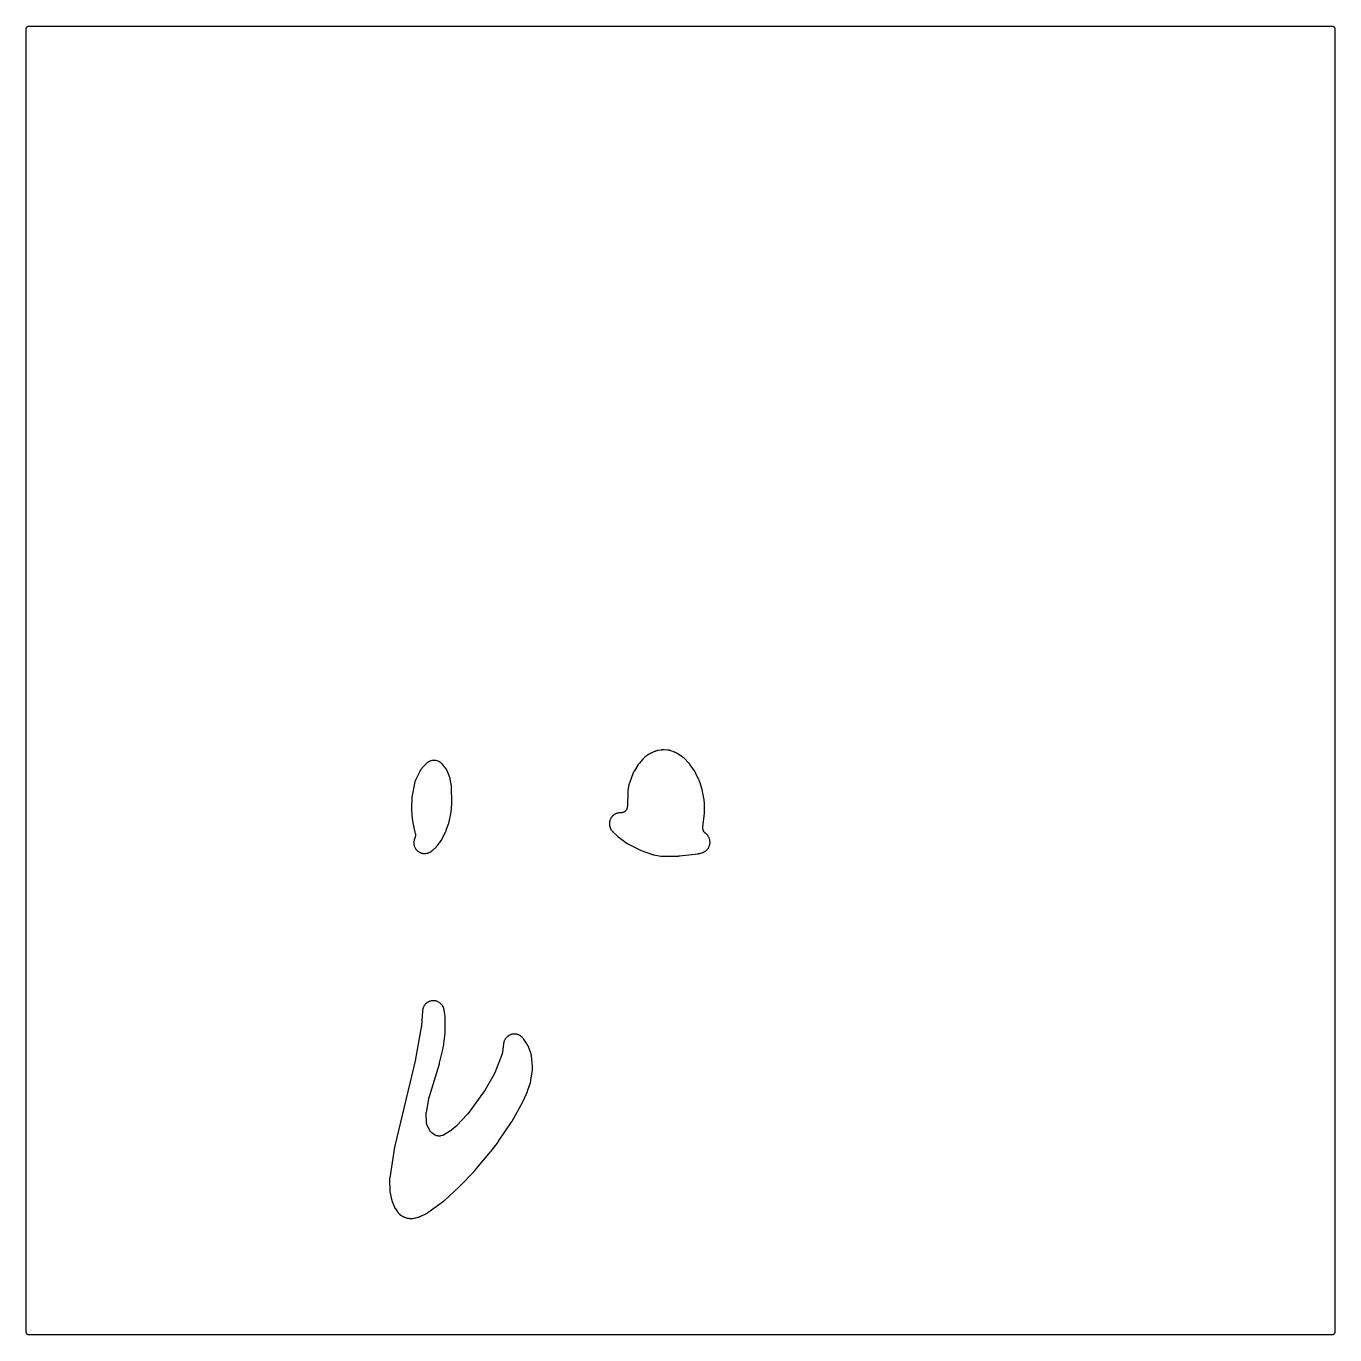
# Model space of a CAD drawing. Header units: millimetres. Extents: x 0 to 300, y 0 to 300.
import ezdxf

# ---------------------------------------------------------------- set-up
doc = ezdxf.new("R2010")
doc.units = ezdxf.units.MM
doc.layers.add('CUT', color=7, linetype='CONTINUOUS')

msp = doc.modelspace()

# ---------------------------------------------------------------- linework, layer by layer
at = {"layer": 'CUT'}
for points in [[(-0.0625, 298.5625), (-0.0625, 299.4478), (-0.0589, 299.5212), (-0.0503, 299.5794), (-0.036, 299.6365), (-0.0162, 299.6918), (0.009, 299.745), (0.0392, 299.7954), (0.0743, 299.8427), (0.1137, 299.8863), (0.1573, 299.9257), (0.2046, 299.9608), (0.255, 299.991), (0.3082, 300.0162), (0.3635, 300.036), (0.4206, 300.0503), (0.4788, 300.0589), (0.5522, 300.0625), (1.4375, 300.0625), (298.5625, 300.0625), (299.4478, 300.0625), (299.5212, 300.0589), (299.5794, 300.0503), (299.6365, 300.036), (299.6918, 300.0162), (299.745, 299.991), (299.7954, 299.9608), (299.8427, 299.9257), (299.8863, 299.8863), (299.9257, 299.8427), (299.9608, 299.7954), (299.991, 299.745), (300.0162, 299.6918), (300.036, 299.6365), (300.0503, 299.5794), (300.0589, 299.5212), (300.0625, 299.4478), (300.0625, 298.5625), (300.0625, 1.4375), (300.0625, 0.5522), (300.0589, 0.4788), (300.0503, 0.4206), (300.036, 0.3635), (300.0162, 0.3082), (299.991, 0.255), (299.9608, 0.2046), (299.9257, 0.1573), (299.8863, 0.1137), (299.8427, 0.0743), (299.7954, 0.0392), (299.745, 0.009), (299.6918, -0.0162), (299.6365, -0.036), (299.5794, -0.0503), (299.5212, -0.0589), (299.4478, -0.0625), (298.5625, -0.0625), (1.4375, -0.0625), (0.5522, -0.0625), (0.4788, -0.0589), (0.4206, -0.0503), (0.3635, -0.036), (0.3082, -0.0162), (0.255, 0.009), (0.2046, 0.0392), (0.1573, 0.0743), (0.1137, 0.1137), (0.0743, 0.1573), (0.0392, 0.2046), (0.009, 0.255), (-0.0162, 0.3082), (-0.036, 0.3635), (-0.0503, 0.4206), (-0.0589, 0.4788), (-0.0625, 0.5522), (-0.0625, 1.4375)], [(133.6933, 117.256), (133.6915, 117.1977), (133.6946, 117.0135), (133.6985, 116.9554), (133.7195, 116.7724), (133.7289, 116.7149), (133.7676, 116.5348), (133.7825, 116.4785), (133.8385, 116.303), (133.8588, 116.2484), (133.9315, 116.0791), (133.9571, 116.0268), (134.0459, 115.8653), (134.0764, 115.8157), (134.1804, 115.6637), (134.2156, 115.6172), (134.3355, 115.4741), (134.3548, 115.4522), (134.3934, 115.4104), (134.4034, 115.3998), (134.4693, 115.3318), (134.4796, 115.3215), (135.52, 114.2993), (135.5288, 114.2909), (135.5867, 114.2363), (135.5957, 114.228), (135.6311, 114.1959), (135.6496, 114.1798), (135.7718, 114.078), (135.7909, 114.0627), (135.8288, 114.0336), (135.8386, 114.0263), (135.9027, 113.9791), (135.9127, 113.972), (137.7968, 112.6458), (137.8142, 112.634), (137.9289, 112.5591), (137.9468, 112.5479), (138.0939, 112.4591), (138.1121, 112.4485), (138.2318, 112.3819), (138.2504, 112.372), (140.5027, 111.22), (140.521, 111.211), (140.6404, 111.155), (140.6589, 111.1466), (140.8111, 111.0814), (140.8299, 111.0737), (140.9529, 111.0258), (140.9719, 111.0188), (143.3832, 110.1729), (143.3936, 110.1694), (143.4664, 110.1453), (143.4773, 110.1418), (143.5254, 110.1269), (143.5487, 110.1202), (143.6948, 110.0814), (143.7175, 110.0759), (143.757, 110.067), (143.7677, 110.0647), (143.842, 110.0495), (143.8541, 110.0471), (145.5185, 109.741), (145.5331, 109.7385), (145.6281, 109.7235), (145.6427, 109.7213), (145.7, 109.7137), (145.7294, 109.7105), (145.9209, 109.6946), (145.9505, 109.6928), (146.0082, 109.6909), (146.023, 109.6905), (146.1191, 109.6897), (146.1339, 109.6897), (149.3847, 109.74), (149.4004, 109.7404), (149.5024, 109.7447), (149.5181, 109.7456), (149.646, 109.7542), (149.6617, 109.7555), (149.7633, 109.7651), (149.779, 109.7668), (154.072, 110.2854), (154.0848, 110.2871), (154.168, 110.299), (154.1808, 110.3009), (154.2307, 110.3091), (154.2561, 110.3139), (154.4206, 110.3484), (154.4458, 110.3542), (154.4948, 110.3667), (154.5073, 110.37), (154.5883, 110.3925), (154.6007, 110.3961), (154.9423, 110.4991), (154.9561, 110.5034), (155.0454, 110.5327), (155.059, 110.5373), (155.1122, 110.5562), (155.1393, 110.5665), (155.3107, 110.6368), (155.363, 110.6613), (155.5247, 110.7466), (155.5744, 110.776), (155.7271, 110.8764), (155.7738, 110.9104), (155.9161, 111.0251), (155.9593, 111.0635), (156.0899, 111.1913), (156.1293, 111.2336), (156.247, 111.3734), (156.282, 111.4194), (156.3857, 111.5698), (156.4162, 111.619), (156.505, 111.7787), (156.5306, 111.8305), (156.6035, 111.9981), (156.624, 112.0521), (156.6805, 112.2259), (156.6957, 112.2817), (156.7353, 112.4601), (156.745, 112.517), (156.7672, 112.6984), (156.7715, 112.7561), (156.7761, 112.9388), (156.7747, 112.9966), (156.7618, 113.1788), (156.7549, 113.2362), (156.7244, 113.4164), (156.7121, 113.4729), (156.6644, 113.6493), (156.6467, 113.7043), (156.5822, 113.8753), (156.5593, 113.9284), (156.4787, 114.0924), (156.4508, 114.143), (156.3548, 114.2985), (156.3221, 114.3462), (156.2116, 114.4917), (156.1745, 114.536), (156.0505, 114.6703), (156.0093, 114.7108), (155.8711, 114.8341), (155.849, 114.8529), (155.8052, 114.8884), (155.7938, 114.8974), (155.7373, 114.9409), (155.7013, 114.9701), (155.6369, 115.0253), (155.5697, 115.089), (155.5272, 115.1337), (155.467, 115.2041), (155.4293, 115.2529), (155.3766, 115.329), (155.3442, 115.3814), (155.2996, 115.4626), (155.2727, 115.5181), (155.2367, 115.6034), (155.2157, 115.6614), (155.1886, 115.7499), (155.1737, 115.8097), (155.1558, 115.9006), (155.1471, 115.9616), (155.1387, 116.0539), (155.1363, 116.1155), (155.1375, 116.2081), (155.1429, 116.2927), (155.147, 116.3389), (155.5213, 119.571), (155.5225, 119.5815), (155.5297, 119.655), (155.5306, 119.666), (155.5345, 119.7143), (155.5359, 119.7376), (155.5417, 119.8829), (155.5422, 119.9054), (155.5424, 119.9443), (155.5423, 119.9549), (155.5412, 120.0279), (155.5409, 120.0397), (155.47, 122.1022), (155.4689, 122.1238), (155.4591, 122.2634), (155.4572, 122.2848), (155.4386, 122.4594), (155.4359, 122.4808), (155.4161, 122.6194), (155.4126, 122.6406), (155.0685, 124.5531), (155.0648, 124.572), (155.0387, 124.6944), (155.0343, 124.7132), (154.9966, 124.8657), (154.9917, 124.8843), (154.9578, 125.0048), (154.9523, 125.0233), (154.3963, 126.7803), (154.3899, 126.7992), (154.3467, 126.9216), (154.3397, 126.9403), (154.2804, 127.0919), (154.2728, 127.1104), (154.2215, 127.2296), (154.2133, 127.2478), (153.463, 128.8431), (153.4575, 128.8545), (153.4211, 128.9278), (153.4154, 128.939), (153.3926, 128.9827), (153.3804, 129.0047), (153.2986, 129.1465), (153.2855, 129.168), (153.2591, 129.2096), (153.2523, 129.2202), (153.207, 129.2883), (153.1999, 129.2988), (152.236, 130.6849), (152.2281, 130.696), (152.1761, 130.7672), (152.168, 130.7781), (152.1358, 130.8202), (152.1188, 130.8414), (152.0055, 130.9765), (151.9876, 130.9969), (151.9517, 131.0359), (151.9424, 131.0458), (151.8813, 131.1093), (151.8718, 131.119), (150.8172, 132.167), (150.806, 132.1778), (150.7324, 132.2472), (150.721, 132.2577), (150.6757, 132.2982), (150.652, 132.3184), (150.4947, 132.4452), (150.47, 132.4641), (150.4208, 132.4997), (150.4081, 132.5087), (150.3247, 132.5658), (150.3117, 132.5744), (149.2294, 133.2755), (149.215, 133.2846), (149.1204, 133.3421), (149.1058, 133.3507), (149.0481, 133.3836), (149.018, 133.3996), (148.82, 133.498), (148.789, 133.5123), (148.728, 133.5385), (148.7122, 133.5449), (148.6093, 133.5856), (148.5934, 133.5916), (147.8199, 133.872), (147.8071, 133.8764), (147.7234, 133.9047), (147.7105, 133.9089), (147.6598, 133.9247), (147.6337, 133.9322), (147.4652, 133.9765), (147.4121, 133.9879), (147.2403, 134.0168), (147.2134, 134.0207), (147.1606, 134.0271), (147.1471, 134.0286), (147.0592, 134.0373), (147.0457, 134.0385), (146.2842, 134.0964), (146.2714, 134.0972), (146.1879, 134.1018), (146.1751, 134.1023), (146.1249, 134.104), (146.0992, 134.1043), (145.9344, 134.1027), (145.883, 134.1), (145.719, 134.0843), (145.6934, 134.0813), (145.6437, 134.0743), (145.631, 134.0724), (145.5485, 134.0591), (145.5358, 134.057), (144.7389, 133.9109), (144.7217, 133.9075), (144.6104, 133.8838), (144.5933, 133.8799), (144.5269, 133.8636), (144.4932, 133.8543), (144.2757, 133.7876), (144.2426, 133.7763), (144.1785, 133.7525), (144.1622, 133.7461), (144.0567, 133.7033), (144.0406, 133.6965), (143.274, 133.3589), (143.2588, 133.352), (143.1606, 133.3055), (143.1456, 133.2981), (143.0874, 133.2685), (143.0581, 133.2525), (142.8703, 133.1435), (142.8419, 133.1259), (142.7874, 133.09), (142.7736, 133.0807), (142.6845, 133.0184), (142.6709, 133.0087), (141.852, 132.4019), (141.8395, 132.3924), (141.7592, 132.3296), (141.7469, 132.3197), (141.6997, 132.2808), (141.676, 132.2602), (141.5258, 132.1224), (141.5033, 132.1006), (141.4604, 132.0569), (141.4495, 132.0455), (141.38, 131.9709), (141.3695, 131.9593), (140.5101, 130.9872), (140.5017, 130.9774), (140.4477, 130.9138), (140.4396, 130.9039), (140.408, 130.8649), (140.3922, 130.8446), (140.2928, 130.7107), (140.278, 130.6897), (140.2498, 130.6482), (140.2428, 130.6375), (140.1974, 130.5674), (140.1906, 130.5566), (139.4271, 129.3189), (139.4199, 129.3068), (139.3737, 129.228), (139.3667, 129.2157), (139.3401, 129.1677), (139.3271, 129.1428), (139.2461, 128.979), (139.2343, 128.9535), (139.2123, 128.9032), (139.2068, 128.8902), (139.1722, 128.8056), (139.167, 128.7925), (138.2798, 126.4724), (138.2739, 126.4563), (138.237, 126.3509), (138.2316, 126.3346), (138.2113, 126.2708), (138.2018, 126.2378), (138.1465, 126.0216), (138.1389, 125.9881), (138.126, 125.9223), (138.123, 125.9054), (138.1046, 125.7953), (138.1021, 125.7783), (137.9509, 124.6747), (137.9489, 124.6593), (137.9379, 124.5592), (137.9363, 124.5437), (137.9257, 124.4177), (137.9246, 124.4022), (137.9187, 124.3016), (137.9179, 124.2861), (137.814, 121.1165), (137.8115, 121.0729), (137.805, 120.9932), (137.7937, 120.9066), (137.7834, 120.8494), (137.7638, 120.7644), (137.748, 120.7084), (137.7202, 120.6256), (137.699, 120.5715), (137.6633, 120.4918), (137.637, 120.44), (137.5938, 120.3641), (137.5626, 120.3151), (137.5122, 120.2438), (137.4764, 120.198), (137.4193, 120.1319), (137.3792, 120.0898), (137.3161, 120.0296), (137.2721, 119.9915), (137.2033, 119.9377), (137.1559, 119.9041), (137.0823, 119.8572), (137.0318, 119.8284), (136.9539, 119.7888), (136.9009, 119.765), (136.8196, 119.7332), (136.7645, 119.7146), (136.6805, 119.6908), (136.6239, 119.6777), (136.538, 119.6622), (136.4803, 119.6546), (136.3933, 119.6474), (136.3134, 119.6448), (136.2697, 119.6444), (136.2275, 119.645), (136.1984, 119.6447), (136.0117, 119.6385), (135.9537, 119.6337), (135.771, 119.6097), (135.7137, 119.5993), (135.5343, 119.5577), (135.4782, 119.5418), (135.3036, 119.483), (135.2494, 119.4617), (135.0813, 119.3863), (135.0294, 119.3598), (134.8695, 119.2684), (134.8204, 119.2371), (134.67, 119.1306), (134.6242, 119.0946), (134.4849, 118.9741), (134.4428, 118.9338), (134.3159, 118.8003), (134.2778, 118.7562), (134.1644, 118.611), (134.1309, 118.5634), (134.0321, 118.4079), (134.0033, 118.3572), (133.9201, 118.1929), (133.8963, 118.1397), (133.8295, 117.9681), (133.811, 117.9128), (133.7611, 117.7355), (133.748, 117.6787), (133.7155, 117.4974), (133.7081, 117.4396)], [(88.8348, 112.9025), (88.8335, 112.8425), (88.8388, 112.6531), (88.8435, 112.5933), (88.8677, 112.4053), (88.8783, 112.3463), (88.9212, 112.1617), (88.9376, 112.1041), (88.9987, 111.9246), (89.0208, 111.8689), (89.0994, 111.6965), (89.127, 111.6432), (89.2225, 111.4795), (89.2552, 111.4293), (89.3666, 111.2759), (89.4042, 111.2292), (89.5302, 111.0877), (89.5723, 111.045), (89.7119, 110.9168), (89.758, 110.8785), (89.9097, 110.7649), (89.9594, 110.7313), (90.1216, 110.6334), (90.1744, 110.605), (90.3457, 110.5238), (90.401, 110.5008), (90.5795, 110.437), (90.6369, 110.4197), (90.8209, 110.3741), (90.8797, 110.3626), (91.0673, 110.3355), (91.127, 110.3299), (91.3163, 110.3217), (91.3763, 110.3221), (91.5655, 110.3329), (91.6251, 110.3392), (91.8123, 110.3688), (91.871, 110.3811), (92.0543, 110.4292), (92.1114, 110.4473), (92.289, 110.5135), (92.3441, 110.5372), (92.5166, 110.6219), (92.5432, 110.6358), (92.5944, 110.6642), (92.6074, 110.6716), (92.6914, 110.721), (92.7042, 110.7288), (92.7296, 110.7446), (92.7426, 110.7529), (92.8264, 110.8081), (92.8392, 110.8167), (92.8887, 110.8511), (92.9135, 110.8694), (93.072, 110.9922), (93.0959, 111.0118), (93.1416, 111.0511), (93.1531, 111.0613), (93.2274, 111.1287), (93.2387, 111.1392), (94.0255, 111.8905), (94.0363, 111.901), (94.1051, 111.9701), (94.1156, 111.9809), (94.1559, 112.0235), (94.176, 112.0458), (94.3029, 112.1939), (94.3219, 112.2172), (94.3577, 112.2635), (94.3668, 112.2755), (94.4245, 112.3542), (94.4333, 112.3664), (95.1652, 113.4175), (95.1775, 113.4358), (95.2546, 113.5557), (95.2661, 113.5743), (95.3573, 113.7281), (95.3681, 113.7472), (95.4363, 113.8724), (95.4464, 113.8918), (96.1019, 115.2082), (96.1102, 115.2254), (96.1619, 115.3382), (96.1696, 115.3556), (96.23, 115.4991), (96.2371, 115.5168), (96.2816, 115.6327), (96.2882, 115.6506), (96.8048, 117.136), (96.8108, 117.1541), (96.8477, 117.2721), (96.8531, 117.2904), (96.8947, 117.4399), (96.8995, 117.4583), (96.9288, 117.5785), (96.933, 117.597), (97.3119, 119.3936), (97.3151, 119.41), (97.3346, 119.5168), (97.3373, 119.5333), (97.358, 119.668), (97.3603, 119.6845), (97.3737, 119.7922), (97.3756, 119.8088), (97.5627, 121.742), (97.5641, 121.7599), (97.5719, 121.8766), (97.5728, 121.8946), (97.5782, 122.0413), (97.5786, 122.0593), (97.5793, 122.1763), (97.5792, 122.1943), (97.5046, 125.3638), (97.5043, 125.3746), (97.5011, 125.4504), (97.5005, 125.4617), (97.4975, 125.5114), (97.4956, 125.5352), (97.4806, 125.6839), (97.4779, 125.7068), (97.4723, 125.7464), (97.4707, 125.7572), (97.459, 125.8313), (97.457, 125.8433), (97.1797, 127.3914), (97.1771, 127.4048), (97.1596, 127.491), (97.1568, 127.5042), (97.1451, 127.5558), (97.1386, 127.5821), (97.092, 127.7518), (97.0843, 127.7778), (97.068, 127.8281), (97.0637, 127.841), (97.0347, 127.9241), (97.0301, 127.9368), (96.6435, 128.9706), (96.6381, 128.9844), (96.6019, 129.0743), (96.5962, 129.088), (96.5731, 129.1414), (96.5606, 129.1685), (96.4764, 129.3398), (96.4474, 129.3918), (96.3466, 129.5539), (96.3302, 129.5788), (96.2971, 129.6266), (96.2885, 129.6388), (96.2313, 129.717), (96.2224, 129.7289), (95.502, 130.665), (95.493, 130.6764), (95.4339, 130.7496), (95.4246, 130.7608), (95.388, 130.8039), (95.3687, 130.8255), (95.2418, 130.961), (95.2003, 131.0013), (95.0628, 131.1223), (95.0175, 131.1585), (94.8691, 131.2656), (94.8205, 131.2972), (94.6624, 131.3896), (94.611, 131.4163), (94.4448, 131.493), (94.3911, 131.5147), (94.2181, 131.575), (94.1626, 131.5914), (93.9847, 131.6348), (93.9278, 131.6457), (93.7466, 131.6717), (93.6889, 131.6772), (93.506, 131.6855), (93.4481, 131.6854), (93.2652, 131.6761), (93.2075, 131.6704), (93.0264, 131.6435), (92.9696, 131.6323), (92.7919, 131.588), (92.7364, 131.5714), (92.5638, 131.5102), (92.5102, 131.4883), (92.3443, 131.4108), (92.2931, 131.3837), (92.1354, 131.2906), (92.0871, 131.2588), (91.9391, 131.1509), (91.894, 131.1145), (91.7553, 130.9912), (91.7341, 130.9714), (91.6937, 130.9318), (91.6835, 130.9216), (91.6178, 130.8541), (91.6078, 130.8436), (90.6982, 129.8623), (90.6884, 129.8514), (90.6251, 129.7797), (90.6155, 129.7686), (90.5786, 129.7246), (90.5603, 129.7016), (90.4463, 129.5516), (90.4131, 129.503), (90.3143, 129.3425), (90.2995, 129.3171), (90.2719, 129.2668), (90.265, 129.2538), (90.221, 129.169), (90.2144, 129.1558), (89.2384, 127.1527), (89.2327, 127.1407), (89.1965, 127.062), (89.1911, 127.0499), (89.1704, 127.0022), (89.1603, 126.9775), (89.0995, 126.818), (89.0827, 126.7675), (89.0362, 126.6032), (89.0295, 126.5775), (89.0176, 126.5268), (89.0147, 126.5138), (88.9967, 126.4292), (88.9941, 126.4161), (88.4658, 123.6254), (88.4621, 123.6039), (88.4408, 123.4637), (88.438, 123.4421), (88.4177, 123.2655), (88.4156, 123.2438), (88.4045, 123.1025), (88.4032, 123.0807), (88.3074, 120.7819), (88.3069, 120.7636), (88.3056, 120.6449), (88.3057, 120.6267), (88.3085, 120.4778), (88.3091, 120.4595), (88.315, 120.341), (88.3162, 120.3228), (88.4815, 118.2634), (88.4834, 118.2436), (88.498, 118.1152), (88.5006, 118.0955), (88.5242, 117.9352), (88.5275, 117.9156), (88.5505, 117.7885), (88.5544, 117.769), (89.1796, 114.8729), (89.1884, 114.8261), (89.2022, 114.7401), (89.2124, 114.6456), (89.2158, 114.5824), (89.2159, 114.4873), (89.2126, 114.4241), (89.2027, 114.3295), (89.1928, 114.267), (89.173, 114.174), (89.1565, 114.1129), (89.1269, 114.0225), (89.0955, 113.9413), (89.0772, 113.8974), (89.0525, 113.8423), (89.0409, 113.8147), (88.9711, 113.6356), (88.9522, 113.5788), (88.9013, 113.3962), (88.8881, 113.3377), (88.8557, 113.151), (88.8484, 113.0915)], [(83.2942, 35.8422), (83.2925, 35.8289), (83.2866, 35.7768), (83.2841, 35.75), (83.2721, 35.5759), (83.2708, 35.5491), (83.2695, 35.4966), (83.2694, 35.4832), (83.2692, 35.3959), (83.2693, 35.3825), (83.3156, 33.1244), (83.3161, 33.1095), (83.3205, 33.013), (83.3213, 32.9981), (83.3254, 32.9402), (83.3282, 32.9106), (83.3513, 32.7188), (83.3555, 32.6894), (83.3653, 32.6322), (83.368, 32.6176), (83.3866, 32.5227), (83.3897, 32.5082), (83.7226, 31.0107), (83.7255, 30.9984), (83.7449, 30.9189), (83.748, 30.9067), (83.7607, 30.8591), (83.7677, 30.8349), (83.8165, 30.6786), (83.8246, 30.6547), (83.8412, 30.6084), (83.8456, 30.5966), (83.8749, 30.5201), (83.8795, 30.5084), (84.338, 29.3826), (84.3437, 29.3689), (84.3822, 29.2808), (84.3883, 29.2673), (84.4127, 29.2149), (84.4258, 29.1884), (84.5155, 29.0184), (84.53, 28.9926), (84.5594, 28.9429), (84.5671, 28.9302), (84.6181, 28.8487), (84.6261, 28.8363), (85, 28.2706), (85.0082, 28.2586), (85.0622, 28.181), (85.0707, 28.1691), (85.1043, 28.1233), (85.122, 28.1003), (85.2394, 27.9554), (85.2782, 27.9121), (85.409, 27.7793), (85.43, 27.759), (85.4717, 27.7206), (85.4826, 27.7108), (85.5536, 27.6485), (85.5647, 27.639), (85.8523, 27.3988), (85.8625, 27.3905), (85.929, 27.3374), (85.9394, 27.3293), (85.9801, 27.2982), (86.0012, 27.2828), (86.1391, 27.1867), (86.1833, 27.1587), (86.3271, 27.0762), (86.3736, 27.0521), (86.526, 26.9815), (86.55, 26.971), (86.5974, 26.9516), (86.6096, 26.9467), (86.689, 26.9161), (86.7013, 26.9115), (86.9452, 26.8235), (86.9593, 26.8186), (87.0511, 26.788), (87.0653, 26.7835), (87.1208, 26.7665), (87.1495, 26.7585), (87.3345, 26.7118), (87.3928, 26.7001), (87.5815, 26.672), (87.6111, 26.6684), (87.6689, 26.6627), (87.6837, 26.6614), (87.7802, 26.6543), (87.7951, 26.6534), (88.1729, 26.635), (88.1878, 26.6345), (88.2843, 26.6321), (88.2992, 26.632), (88.3572, 26.632), (88.3869, 26.6328), (88.577, 26.6424), (88.6361, 26.6483), (88.8244, 26.6767), (88.8537, 26.6818), (88.9105, 26.6933), (88.925, 26.6964), (89.0192, 26.7178), (89.0336, 26.7213), (89.8462, 26.9274), (89.8608, 26.9313), (89.9554, 26.9579), (89.9699, 26.9622), (90.0263, 26.9796), (90.055, 26.9892), (90.2395, 27.0564), (90.2677, 27.0675), (90.3221, 27.0904), (90.3359, 27.0965), (90.4254, 27.137), (90.4391, 27.1434), (91.5792, 27.6943), (91.5911, 27.7002), (91.6681, 27.7395), (91.6799, 27.7457), (91.7257, 27.7704), (91.7489, 27.7836), (91.8973, 27.8723), (91.9198, 27.8864), (91.9632, 27.9151), (91.9742, 27.9225), (92.0454, 27.9718), (92.0562, 27.9795), (95.6301, 30.5719), (95.6444, 30.5826), (95.7362, 30.6534), (95.7501, 30.6645), (95.8626, 30.7568), (95.8762, 30.7683), (95.9636, 30.8444), (95.9769, 30.8564), (99.2087, 33.8459), (99.2148, 33.8516), (99.2572, 33.8919), (99.2636, 33.8982), (99.3157, 33.9492), (99.322, 33.9555), (99.3625, 33.9964), (99.3691, 34.0032), (102.6502, 37.4223), (102.6564, 37.4289), (102.6993, 37.475), (102.7059, 37.4822), (102.7585, 37.5405), (102.7648, 37.5476), (102.8056, 37.5944), (102.8122, 37.6021), (106.4447, 41.9088), (106.449, 41.9139), (106.4783, 41.9495), (106.4828, 41.955), (106.5188, 41.9997), (106.5231, 42.0051), (106.5512, 42.0408), (106.5557, 42.0467), (108.1553, 44.1343), (108.1608, 44.1416), (108.1984, 44.1923), (108.2041, 44.2001), (108.25, 44.264), (108.2555, 44.2718), (108.2909, 44.3229), (108.2967, 44.3313), (111.1935, 48.6621), (111.2004, 48.6726), (111.2441, 48.741), (111.2507, 48.7516), (111.3038, 48.8386), (111.3102, 48.8493), (111.351, 48.9194), (111.3572, 48.9303), (113.7418, 53.2309), (113.7478, 53.2421), (113.7864, 53.3153), (113.7922, 53.3266), (113.8387, 53.4195), (113.8442, 53.4309), (113.8797, 53.5057), (113.885, 53.5172), (114.8826, 55.7426), (114.8885, 55.7563), (114.926, 55.8457), (114.9316, 55.8596), (114.9758, 55.973), (114.981, 55.9869), (115.014, 56.0781), (115.0189, 56.0922), (115.5761, 57.7626), (115.5804, 57.7762), (115.6075, 57.8643), (115.6115, 57.8779), (115.6266, 57.9313), (115.6336, 57.9588), (115.6752, 58.1384), (115.6809, 58.1662), (115.6908, 58.2207), (115.6932, 58.2347), (115.7076, 58.3258), (115.7096, 58.3398), (116.0293, 60.7337), (116.0313, 60.7507), (116.0428, 60.8608), (116.0444, 60.8778), (116.0494, 60.9441), (116.051, 60.9782), (116.0553, 61.1995), (116.0549, 61.2336), (116.0524, 61.3), (116.0516, 61.317), (116.0442, 61.4276), (116.0429, 61.4446), (115.8062, 63.9407), (115.8047, 63.9545), (115.7941, 64.0443), (115.7923, 64.0581), (115.7847, 64.112), (115.7801, 64.1394), (115.7469, 64.3147), (115.734, 64.3688), (115.6847, 64.5403), (115.6764, 64.5668), (115.659, 64.6183), (115.6543, 64.6315), (115.6233, 64.7164), (115.6184, 64.7295), (115.1164, 66.0129), (115.11, 66.0286), (115.0668, 66.1302), (115.06, 66.1458), (115.0324, 66.206), (115.0174, 66.2365), (114.9143, 66.4315), (114.8976, 66.4611), (114.8634, 66.5178), (114.8544, 66.5322), (114.7947, 66.6251), (114.7854, 66.6393), (114.0006, 67.7879), (113.9923, 67.7998), (113.9372, 67.8764), (113.9285, 67.8881), (113.8943, 67.9333), (113.8762, 67.956), (113.7569, 68.0988), (113.7176, 68.1415), (113.5868, 68.2703), (113.5435, 68.309), (113.4009, 68.4245), (113.3541, 68.4588), (113.201, 68.5601), (113.1511, 68.5897), (112.9889, 68.6757), (112.9364, 68.7004), (112.7667, 68.7703), (112.712, 68.7897), (112.5363, 68.8429), (112.48, 68.857), (112.3, 68.8929), (112.2426, 68.9015), (112.06, 68.9199), (112.002, 68.9229), (111.8185, 68.9236), (111.7605, 68.921), (111.5777, 68.9039), (111.5203, 68.8957), (111.34, 68.861), (111.2836, 68.8473), (111.1076, 68.7953), (111.0528, 68.7762), (110.8826, 68.7075), (110.8299, 68.6832), (110.6671, 68.5984), (110.617, 68.5691), (110.4632, 68.4689), (110.4161, 68.4349), (110.2727, 68.3204), (110.2292, 68.282), (110.0975, 68.1541), (110.0579, 68.1117), (109.9392, 67.9717), (109.9038, 67.9256), (109.7992, 67.7748), (109.7685, 67.7255), (109.679, 67.5653), (109.6531, 67.5133), (109.5795, 67.3452), (109.5588, 67.291), (109.5018, 67.1165), (109.4865, 67.0605), (109.446, 66.8789), (109.4404, 66.8504), (109.4307, 66.7945), (109.4284, 66.7802), (109.4147, 66.6869), (109.4127, 66.6725), (109.1824, 64.7998), (109.1812, 64.7906), (109.1792, 64.7752), (109.1735, 64.7384), (109.165, 64.6903), (109.1514, 64.6265), (109.1354, 64.5629), (109.1172, 64.5003), (109.1018, 64.4539), (109.0894, 64.4188), (109.0839, 64.4043), (109.0806, 64.3956), (107.385, 60.0363), (107.3793, 60.0219), (107.3657, 59.9886), (107.3597, 59.9743), (107.3523, 59.957), (107.346, 59.9429), (107.3313, 59.91), (107.3248, 59.8959), (107.3132, 59.8712), (107.3065, 59.8573), (107.2906, 59.8249), (107.2836, 59.8111), (107.275, 59.7943), (107.2679, 59.7807), (107.2509, 59.7489), (107.2435, 59.7353), (105.2357, 56.1317), (105.2289, 56.1197), (105.2129, 56.092), (105.2059, 56.0801), (105.1973, 56.0658), (105.1902, 56.054), (105.1733, 56.0268), (105.166, 56.0152), (105.1529, 55.9947), (105.1454, 55.9832), (105.1277, 55.9565), (105.1201, 55.9451), (105.1106, 55.9312), (105.1028, 55.92), (105.0843, 55.8938), (105.0763, 55.8826), (101.2933, 50.6987), (101.2848, 50.6871), (101.2646, 50.6604), (101.2559, 50.649), (101.2451, 50.6352), (101.2362, 50.6239), (101.2151, 50.5978), (101.206, 50.5867), (101.1898, 50.5672), (101.1805, 50.5562), (101.1587, 50.5308), (101.1492, 50.52), (101.1376, 50.5069), (101.1279, 50.4962), (101.1053, 50.4715), (101.0955, 50.461), (98.6475, 47.8755), (98.6386, 47.8662), (98.6175, 47.8445), (98.6084, 47.8353), (98.5972, 47.8242), (98.588, 47.8151), (98.5663, 47.7941), (98.5569, 47.7852), (98.5403, 47.7695), (98.5308, 47.7607), (98.5085, 47.7403), (98.4989, 47.7316), (98.4871, 47.7211), (98.4774, 47.7126), (98.4545, 47.6929), (98.4446, 47.6845), (97.5557, 46.9392), (97.5435, 46.9292), (97.5148, 46.906), (97.5024, 46.8961), (97.4872, 46.8843), (97.4746, 46.8747), (97.4452, 46.8525), (97.4324, 46.8431), (97.4098, 46.8267), (97.3969, 46.8175), (97.3667, 46.7964), (97.3536, 46.7874), (97.3376, 46.7766), (97.3244, 46.7679), (97.2935, 46.7479), (97.2801, 46.7394), (95.8465, 45.8463), (95.8362, 45.84), (95.819, 45.8296), (95.777, 45.8058), (95.7212, 45.776), (95.6448, 45.7398), (95.5665, 45.7071), (95.4871, 45.6781), (95.4267, 45.6593), (95.3802, 45.6462), (95.3607, 45.6413), (95.349, 45.6384), (95.0358, 45.5635), (95.0234, 45.5606), (95.0027, 45.556), (94.9527, 45.5462), (94.8869, 45.5353), (94.7984, 45.5252), (94.7092, 45.5194), (94.62, 45.518), (94.5534, 45.5203), (94.5025, 45.5235), (94.4815, 45.5254), (94.4688, 45.5266), (94.3233, 45.542), (94.3119, 45.5433), (94.3054, 45.544), (94.2535, 45.5517), (94.1822, 45.5644), (94.1005, 45.5829), (94.0475, 45.5976), (93.9685, 45.6234), (93.9167, 45.6429), (93.8405, 45.6759), (93.7907, 45.7002), (93.7178, 45.74), (93.6574, 45.7767), (93.6134, 45.8053), (93.6066, 45.81), (93.5967, 45.817), (92.9654, 46.2661), (92.9564, 46.2726), (92.9513, 46.2762), (92.9114, 46.3071), (92.8574, 46.3514), (92.7975, 46.4052), (92.7597, 46.4423), (92.7052, 46.5008), (92.6706, 46.5414), (92.6215, 46.6045), (92.5907, 46.6479), (92.5474, 46.7152), (92.5132, 46.7739), (92.489, 46.8183), (92.4853, 46.8254), (92.4801, 46.8359), (91.9187, 47.9728), (91.9136, 47.9835), (91.9064, 47.9985), (91.8848, 48.0473), (91.8574, 48.1147), (91.8297, 48.1929), (91.8137, 48.2458), (91.7934, 48.3262), (91.7823, 48.3803), (91.7695, 48.4622), (91.7615, 48.5346), (91.7572, 48.5877), (91.7564, 48.6044), (91.7559, 48.6162), (91.6839, 50.5514), (91.6835, 50.5635), (91.683, 50.5836), (91.6832, 50.632), (91.6857, 50.714), (91.6875, 50.7502), (91.6877, 50.754), (91.691, 50.7901), (91.7001, 50.8716), (91.7067, 50.9196), (91.71, 50.9394), (91.7121, 50.9514), (92.2739, 54.0733), (92.2763, 54.0861), (92.2821, 54.116), (92.2847, 54.1288), (92.288, 54.1444), (92.2907, 54.1572), (92.2974, 54.1869), (92.3004, 54.1996), (92.3058, 54.2221), (92.3089, 54.2347), (92.3165, 54.2643), (92.3198, 54.2769), (92.324, 54.2923), (92.3275, 54.3048), (92.3359, 54.3341), (92.3396, 54.3466), (94.6951, 62.1234), (94.6974, 62.1313), (94.7133, 62.1865), (94.7157, 62.1951), (94.7345, 62.2642), (94.7368, 62.2726), (94.7508, 62.3275), (94.7531, 62.3365), (95.5529, 65.668), (95.5563, 65.6832), (95.5774, 65.7826), (95.5805, 65.7979), (95.6038, 65.9233), (95.6064, 65.9387), (95.6223, 66.0391), (95.6246, 66.0545), (96.0292, 69.1168), (96.0316, 69.1377), (96.0447, 69.2735), (96.0464, 69.2944), (96.0569, 69.4653), (96.0578, 69.4862), (96.0614, 69.6226), (96.0616, 69.6436), (96.0369, 72.5138), (96.0363, 72.5347), (96.0304, 72.6706), (96.0291, 72.6915), (96.0158, 72.8616), (96.0138, 72.8824), (95.9984, 73.0176), (95.9957, 73.0383), (95.7986, 74.359), (95.7962, 74.3734), (95.7799, 74.467), (95.7772, 74.4814), (95.7661, 74.5374), (95.7596, 74.5659), (95.7141, 74.7477), (95.6971, 74.8037), (95.6349, 74.9777), (95.6126, 75.0318), (95.5338, 75.1989), (95.5063, 75.2505), (95.4115, 75.4093), (95.3792, 75.458), (95.2694, 75.6067), (95.2325, 75.652), (95.1088, 75.7894), (95.0676, 75.8309), (94.9311, 75.9555), (94.8861, 75.9928), (94.7381, 76.1036), (94.6897, 76.1363), (94.5317, 76.2322), (94.4803, 76.2601), (94.3136, 76.3401), (94.2598, 76.3628), (94.0861, 76.4263), (94.0303, 76.4436), (93.8514, 76.4899), (93.7941, 76.5017), (93.6115, 76.5303), (93.5534, 76.5365), (93.3688, 76.5472), (93.3104, 76.5478), (93.1257, 76.5404), (93.0674, 76.5353), (92.8843, 76.51), (92.8269, 76.4992), (92.6471, 76.4563), (92.5909, 76.4399), (92.4162, 76.3797), (92.3619, 76.3579), (92.1939, 76.281), (92.142, 76.2541), (91.9822, 76.1611), (91.9332, 76.1293), (91.7832, 76.0212), (91.7375, 75.9847), (91.5988, 75.8626), (91.5568, 75.8218), (91.4306, 75.6868), (91.3929, 75.6421), (91.2804, 75.4954), (91.2472, 75.4473), (91.1496, 75.2904), (91.1211, 75.2393), (91.0393, 75.0736), (91.0159, 75.0199), (90.9506, 74.847), (90.9326, 74.7914), (90.8844, 74.613), (90.8719, 74.5559), (90.8409, 74.371), (90.8367, 74.3421), (90.83, 74.2854), (90.8285, 74.2709), (90.8196, 74.1762), (90.8184, 74.1617), (90.5855, 70.7888), (90.5845, 70.7765), (90.5822, 70.7479), (90.5811, 70.7356), (90.5796, 70.7206), (90.5783, 70.7084), (90.5752, 70.6798), (90.5737, 70.6676), (90.5711, 70.6459), (90.5694, 70.6337), (90.5655, 70.6052), (90.5637, 70.593), (90.5615, 70.5781), (90.5595, 70.5659), (90.5548, 70.5376), (90.5527, 70.5254), (89.2393, 63.2467), (89.2384, 63.2417), (89.2363, 63.2302), (89.2353, 63.2252), (89.2331, 63.2137), (89.2319, 63.2075), (89.229, 63.1932), (89.2278, 63.187), (89.2256, 63.1762), (89.2243, 63.1702), (89.2213, 63.1563), (89.2202, 63.151), (89.2176, 63.1393), (89.2138, 63.123), (89.2122, 63.1159), (84.4944, 43.2898), (84.4921, 43.2795), (84.4763, 43.2075), (84.4739, 43.1964), (84.456, 43.1063), (84.4539, 43.0954), (84.441, 43.0239), (84.439, 43.0122), (83.308, 35.942), (83.3061, 35.9287)]]:
    msp.add_lwpolyline(points, close=True, dxfattribs=at)

doc.saveas('drawing.dxf')
